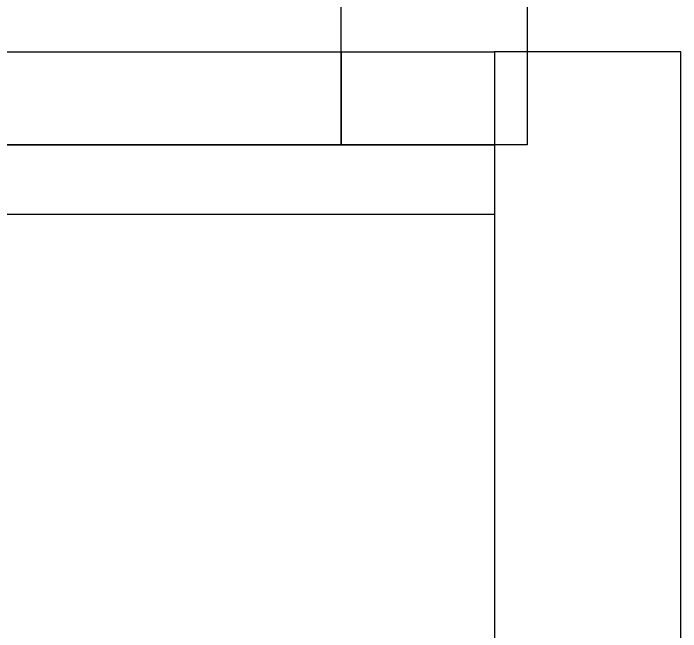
# Model space of a CAD drawing. Header units: millimetres. Extents: x 0 to 145404, y 0 to 194550.
# Drawn here: x 131170 to 132605, y 148450 to 149779 of the extents above; entities that cross this region are included whole.
import ezdxf

# ---------------------------------------------------------------- set-up
doc = ezdxf.new("R2010")
doc.units = ezdxf.units.MM
for name, color, linetype, lineweight in [('АР - Монолит', 56, 'Continuous', 30), ('АР - Наружная стена', 144, 'Continuous', 30), ('АР - утеплитель', 40, 'Continuous', 30)]:
    doc.layers.add(name, color=color, linetype=linetype, lineweight=lineweight)

# ---------------------------------------------------------------- blocks, each defined once
blk = doc.blocks.new('Квартира 2К 9900 тип 7')
at = {"layer": 'АР - Монолит'}
blk.add_lwpolyline([(0, 0), (0, 200), (5650, 200), (5650, 0)], close=True, dxfattribs=at)
at = {"layer": 'АР - Наружная стена'}
blk.add_lwpolyline([(6050, 3680), (6050, 0), (5650, 0), (5650, 3680)], close=True, dxfattribs=at)
blk = doc.blocks.new('Лестничная клетка Н1 9000 тип 12')
at = {"layer": 'АР - Монолит'}
blk.add_lwpolyline([(0, -200), (0, 0), (5980, 0), (5980, -200)], close=True, dxfattribs=at)
at = {"layer": 'АР - Наружная стена'}
blk.add_lwpolyline([(5980, 0), (5980, -1860), (6380, -1860), (6380, 0)], close=True, dxfattribs=at)
at = {"layer": 'АР - утеплитель'}
blk.add_lwpolyline([(4200, -350), (4200, -200), (5980, -200), (5980, -350)], close=True, dxfattribs=at)
blk = doc.blocks.new('V_Section_1')
for name, p in [('Квартира 2К 9900 тип 7', (8950, -26200)), ('Лестничная клетка Н1 9000 тип 12', (8950, -26000, 0))]:
    blk.add_blockref(name, p)

msp = doc.modelspace()

# ---------------------------------------------------------------- block references
msp.add_blockref('V_Section_1', (117275.5, 175696.1))

doc.saveas('drawing.dxf')
